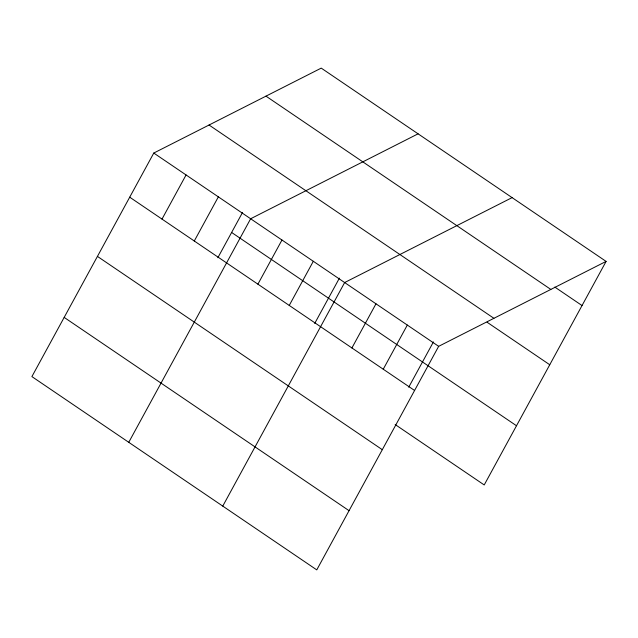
<?xml version="1.0" encoding="UTF-8"?>
<svg xmlns="http://www.w3.org/2000/svg" width="638" height="638" viewBox="0 0 638 638"><rect width="100%" height="100%" fill="white"/><g stroke="black" fill="none" stroke-linecap="round" stroke-linejoin="round"><path stroke-width="0.96" d="M153.782 153.048L31.9 376.595L316.767 569.886L438.657 346.33L606.1 261.405L321.233 68.114L153.782 153.048L438.657 346.33M162.004 219.097L186.073 174.956M194.287 241.004L218.356 196.855M217.861 257.712L242.552 212.422M128.756 442.317L250.638 218.762L418.089 133.828M257.904 284.173L281.972 240.024M289.245 305.435L313.314 261.285M314.717 323.426L339.408 278.136M222.766 506.101L344.648 282.546L512.091 197.62M351.913 347.957L375.981 303.808M383.247 369.219L407.315 325.069M408.719 387.21L433.417 341.92M606.1 261.405L484.218 484.952L395.153 424.525M554.821 287.084L582.031 305.546M265.974 96.139L550.841 289.429M209.041 125.016L493.916 318.306M487.081 322.23L549.749 364.753M231.626 232.463L516.493 425.745M129.713 197.19L414.588 390.48M97.439 256.396L382.306 449.686M64.183 317.397L349.05 510.679"/></g></svg>
